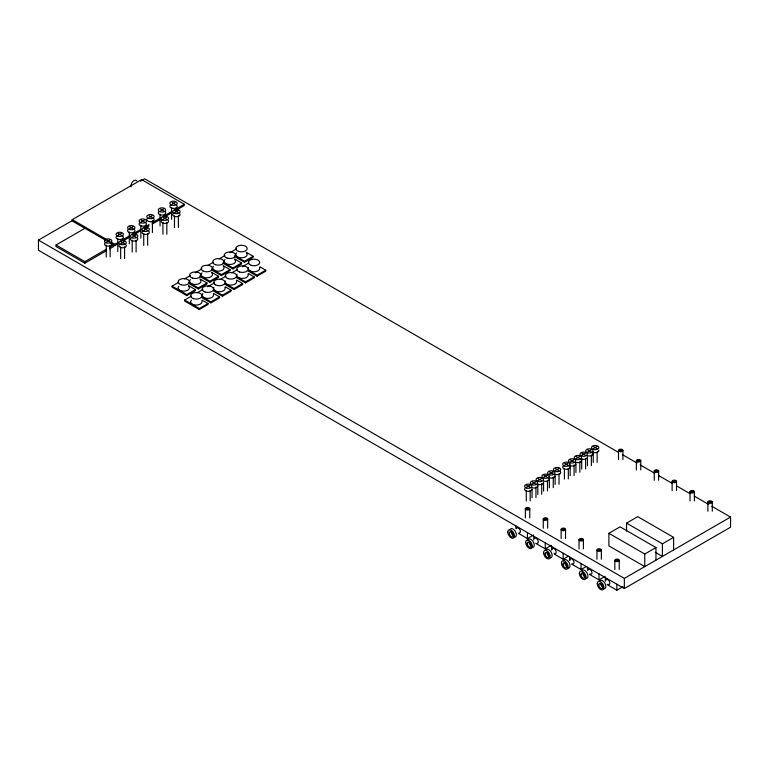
<?xml version="1.0" encoding="UTF-8"?>
<svg xmlns="http://www.w3.org/2000/svg" width="769" height="769" viewBox="0 0 769 769"><rect width="100%" height="100%" fill="white"/><g stroke="black" fill="none" stroke-linecap="round" stroke-linejoin="round"><path stroke-width="1.15" d="M105.776 240.341L72.238 220.982L72.238 219.646L141.592 179.61L184.262 204.246L184.262 205.583L175.986 210.36M711.854 506.281L730.55 517.076L730.55 527.217L624.351 588.535L38.45 250.261L38.45 240.111L72.478 220.472M140.525 181.186L144.649 178.802L618.353 452.297M106.497 250.675L84.869 263.161L56.041 246.522L56.041 244.984L84.869 228.335M106.41 242.043L109.871 240.043M117.945 235.381L121.406 233.392M129.48 228.729L132.941 226.73M141.015 222.068L144.476 220.069M149.09 217.406L151.974 215.743M160.625 210.744L163.509 209.081M172.15 204.093L175.034 202.42M56.041 244.984L84.869 261.633L106.497 249.146M109.583 247.368L113.706 244.984L113.706 246.522L109.583 248.896M110.851 241.937L114.917 244.282L118.022 242.495M121.127 240.697L129.403 235.92M132.508 234.132L140.794 229.345M143.899 227.557L149.071 224.567M152.175 222.779L160.452 217.992M163.566 216.204L171.843 211.417M174.948 209.629L184.262 204.246M110.611 243.206L114.917 245.619L118.022 243.831M123.194 240.841L129.403 237.256M134.585 234.266L140.794 230.681M144.928 228.287L149.071 225.903M152.175 224.106L160.452 219.328M165.633 216.339L171.843 212.753M120.887 243.677L124.405 241.649M132.422 237.015L135.94 234.987M143.957 230.354L147.475 228.326M163.105 219.3L166.556 217.31M174.63 212.648L178.091 210.648M188.559 285.645L195.422 289.605L195.422 290.605L186.771 295.604L172.073 287.116L172.073 286.116L178.802 282.233M184.56 278.897L190.328 275.571M195.172 272.774L201.901 268.89M207.659 265.565L213.426 262.239M219.184 258.913L224.952 255.577M229.796 252.78L236.525 248.896M172.073 286.116L186.771 294.604L195.422 289.605M188.501 282.281L198.306 287.942L206.957 282.954L206.957 283.953L198.306 288.942L188.501 283.28M200.075 275.6L209.879 281.262L218.531 276.273L218.531 277.273L209.879 282.261L200.075 276.6M211.6 268.958L221.395 274.61L230.046 269.621L230.046 270.621L221.395 275.61L211.6 269.948M223.125 262.296L232.93 267.958L241.581 262.96L241.581 263.959L232.93 268.958L223.125 263.296M234.699 255.616L244.504 261.277L253.155 256.279L253.155 257.279L244.504 262.277L234.699 256.615M202.112 300.131L207.995 303.524L207.995 304.524L199.344 309.523L184.637 301.025L184.637 300.035L191.366 296.142M197.133 292.816L202.901 289.49M207.736 286.693L214.464 282.809M220.222 279.483L225.99 276.158M231.757 272.822L237.525 269.496M242.36 266.708L249.089 262.825M184.637 300.035L199.344 308.523L207.995 303.524M202.055 296.767L210.879 301.861L219.53 296.863L219.53 297.863L210.879 302.861L202.055 297.766M213.619 290.096L222.443 295.19L231.094 290.192L231.094 291.191L222.443 296.19L213.619 291.095M225.144 283.434L233.968 288.529L242.62 283.54L242.62 284.54L233.968 289.529L225.144 284.434M236.679 276.773L245.503 281.867L254.154 276.878L254.154 277.878L245.503 282.867L236.679 277.772M248.243 270.102L257.067 275.196L265.718 270.207L265.718 271.197L257.067 276.196L248.243 271.101M526.429 487.267L530.12 485.133M532.196 483.932L535.887 481.798M537.964 480.606L541.655 478.472M543.731 477.27L547.422 475.146M549.499 473.944L553.19 471.81M555.266 470.618L558.957 468.484M564.677 465.178L568.022 463.246M570.444 461.852L573.789 459.92M576.212 458.516L579.557 456.584M581.979 455.19L585.324 453.258M587.747 451.864L591.092 449.932M593.514 448.529L596.859 446.597M620.025 450.836L621.275 450.105M527.005 509.068L528.265 508.338M637.895 461.16L639.154 460.429M544.885 519.383L546.144 518.662M518.767 533.561L527.419 538.56L533.571 535.003M655.774 471.474L657.034 470.753M562.764 529.706L564.023 528.985M535.685 543.327L545.288 548.874L551.44 545.327M673.654 481.798L674.913 481.077M580.643 540.03L581.893 539.3M554.516 554.209L563.168 559.198L568.291 556.237M608.894 533.302L644.768 554.016L644.768 566.599L608.894 545.894L608.894 533.302L620.083 526.842L655.957 547.557L655.957 560.14M626.543 531.129L626.543 523.122L637.732 516.662L673.596 537.368L673.596 549.95M691.533 492.122L692.782 491.391M598.58 550.383L599.83 549.662M571.434 563.975L581.047 569.521L586.17 566.561M709.403 502.436L710.662 501.715M616.45 560.707L617.709 559.976M589.371 574.328L598.984 579.874L605.136 576.327M644.768 554.016L655.957 547.557M626.543 523.122L662.407 543.827L673.596 537.368M38.45 240.111L624.351 578.384L730.55 517.076M607.25 584.651L616.853 590.198L623.005 586.641M620.006 450.038L621.448 450.874M637.886 460.362L639.327 461.198M655.765 470.686L657.207 471.512M673.644 481.01L675.086 481.836M691.514 491.324L692.956 492.16M709.393 501.648L710.835 502.484M622.515 454.7L637.059 463.092M640.173 464.889L654.717 473.291M658.87 475.684L672.375 483.49M676.528 485.883L690.033 493.679M694.186 496.082L708.73 504.474M172.15 202.487L175.149 204.218M593.341 446.501L597.148 448.702M174.688 210.61L178.091 212.58M246.291 252.319L253.155 256.279M587.574 449.827L591.38 452.028M160.625 209.149L163.624 210.879M259.835 266.805L265.718 270.207M581.806 453.162L585.613 455.354M163.163 217.271L166.556 219.242M234.718 258.999L241.581 262.96M576.039 456.488L579.845 458.689M149.09 215.81L152.089 217.54M248.272 273.485L254.154 276.878M570.271 459.814L574.078 462.015M223.183 265.661L230.046 269.621M564.504 463.149L568.31 465.341M141.188 220.107L144.418 221.972M236.737 280.137L242.62 283.54M144.014 228.393L147.475 230.392M555.458 468.638L558.813 470.58M211.667 272.313L218.531 276.273M129.653 226.759L132.883 228.624M549.691 471.974L553.046 473.906M225.211 286.799L231.094 290.192M132.479 235.054L135.94 237.054M543.923 475.3L547.278 477.232M200.094 278.984L206.957 282.954M118.118 233.42L121.348 235.285M538.156 478.626L541.511 480.567M213.647 293.47L219.53 296.863M120.944 241.716L124.405 243.706M655.236 552.267L662.407 556.41L662.407 543.827M532.388 481.961L535.743 483.893M72.238 219.646L106.785 239.592M106.583 240.082L109.813 241.947M526.621 485.287L529.976 487.219M526.842 508.299L528.274 509.136M544.712 518.623L546.153 519.45M562.591 528.937L564.033 529.774M580.47 539.261L581.912 540.098M598.407 549.614L599.849 550.45M616.277 559.938L617.718 560.774M712.286 502.013L712.286 511.212M707.884 502.08L707.884 511.279M694.407 491.689L694.407 500.898M690.004 491.756L690.004 500.965M676.537 481.375L676.537 490.574M672.135 481.442L672.135 490.641M658.658 471.051L658.658 480.25M654.256 471.118L654.256 480.317M640.779 460.727L640.779 469.926M636.376 460.794L636.376 470.003M624.351 578.384L624.351 588.535M622.9 450.403L622.9 459.612M619.228 560.332L619.228 569.541M618.497 450.48L618.497 459.679M616.853 584.2L616.853 590.198M614.825 560.409L614.825 569.608M605.328 577.548L605.328 581.143M601.358 550.018L601.358 559.217M598.984 573.885L598.984 579.874M597.138 451.663L597.138 462.284M596.955 550.085L596.955 559.284M593.235 451.816L593.235 462.438M591.371 454.988L591.371 465.61M587.468 457.507L587.468 465.764M587.449 567.224L587.449 569.618M585.603 458.324L585.603 468.936M583.421 539.665L583.421 548.864M581.7 458.478L581.7 469.1M581.047 563.523L581.047 569.521M579.836 461.65L579.836 472.272M579.019 539.732L579.019 548.931M575.933 464.168L575.933 472.426M574.078 464.976L574.078 475.598M570.165 465.139L570.165 475.761M569.512 556.871L569.512 560.466M568.31 468.311L568.31 478.933M565.542 529.341L565.542 538.54M564.398 468.465L564.398 479.087M563.168 553.209L563.168 559.198M561.139 529.408L561.139 538.608M559.025 473.675L559.025 484.287M555.112 476.184L555.112 484.451M553.257 477.001L553.257 487.623M551.633 546.548L551.633 550.143M549.354 477.155L549.354 487.777M547.663 519.017L547.663 528.216M547.49 480.327L547.49 490.949M545.288 542.885L545.288 548.874M543.587 482.845L543.587 491.103M543.26 519.085L543.26 528.293M541.722 483.663L541.722 494.275M537.819 483.816L537.819 494.438M535.955 486.988L535.955 497.61M533.763 536.224L533.763 539.819M532.052 489.507L532.052 497.764M530.187 490.314L530.187 500.936M529.783 508.694L529.783 517.902M527.419 532.561L527.419 538.56M526.284 490.478L526.284 501.09M525.39 508.77L525.39 517.97M515.884 525.909L515.884 528.303M257.067 275.196L257.067 276.196M245.503 281.867L245.503 282.867M244.504 261.277L244.504 262.277M233.968 288.529L233.968 289.529M232.93 267.958L232.93 268.958M222.443 295.19L222.443 296.19M221.395 274.61L221.395 275.61M210.879 301.861L210.879 302.861M209.879 281.262L209.879 282.261M199.344 308.523L199.344 309.523M198.306 287.942L198.306 288.942M186.771 294.604L186.771 295.604M178.37 215.714L178.37 227.509M174.467 215.868L174.467 227.662M171.583 207.543L171.583 219.348M166.844 222.366L166.844 234.17M162.932 222.529L162.932 234.324M160.048 214.205L160.048 225.999M152.425 220.703L152.425 232.507M147.638 233.459L147.638 245.253M143.736 233.613L143.736 245.417M140.852 225.288L140.852 238.265M136.103 240.12L136.103 251.915M132.201 240.274L132.201 252.069M129.317 231.95L129.317 243.744M124.568 246.772L124.568 258.576M120.666 246.936L120.666 258.73M117.782 238.611L117.782 251.588M114.917 244.282L114.917 245.619M110.15 245.109L110.15 256.904M106.247 245.263L106.247 257.067M84.869 261.633L84.869 263.161M176.284 204.881A3.672 2.115 0 0 1 176.197 207.745A3.672 2.115 0 0 1 171.256 207.947A3.672 2.115 0 0 1 170.478 205.121M125.905 244.725A3.672 2.115 0 0 1 122.396 247.791A3.672 2.115 0 0 1 119.56 244.504M153.223 218.204A3.672 2.115 0 0 1 153.137 221.059A3.672 2.115 0 0 1 148.186 221.261A3.672 2.115 0 0 1 147.408 218.434M164.749 211.542A3.672 2.115 0 0 1 164.662 214.407A3.672 2.115 0 0 1 159.721 214.599A3.672 2.115 0 0 1 158.943 211.773M168.171 220.328A3.672 2.115 0 0 1 164.662 223.385A3.672 2.115 0 0 1 161.826 220.097M137.44 238.073A3.672 2.115 0 0 1 133.931 241.13A3.672 2.115 0 0 1 131.095 237.842M179.706 213.667A3.672 2.115 0 0 1 176.197 216.723A3.672 2.115 0 0 1 173.361 213.436M110.947 242.6A3.672 2.115 0 0 1 110.861 245.465A3.672 2.115 0 0 1 105.92 245.667A3.672 2.115 0 0 1 105.142 242.841M122.482 235.948A3.672 2.115 0 0 1 122.396 238.813A3.672 2.115 0 0 1 117.446 239.005A3.672 2.115 0 0 1 116.677 236.179M134.017 229.287A3.672 2.115 0 0 1 133.931 232.151A3.672 2.115 0 0 1 128.981 232.353A3.672 2.115 0 0 1 128.212 229.518M145.552 222.626A3.672 2.115 0 0 1 145.466 225.49A3.672 2.115 0 0 1 140.516 225.692A3.672 2.115 0 0 1 139.737 222.866M148.965 231.411A3.672 2.115 0 0 1 145.456 234.468A3.672 2.115 0 0 1 142.621 231.19M560.351 471.628A3.672 2.115 0 0 1 559.505 474.156A3.672 2.115 0 0 1 555.045 474.338M553.593 471.897A3.672 2.115 0 0 1 554.007 471.397M554.901 475.473A3.672 2.115 0 0 1 552.94 477.799A3.672 2.115 0 0 1 548.557 477.299M548.816 478.28A3.672 2.115 0 0 1 547.97 480.817A3.672 2.115 0 0 1 543.51 480.99M543.366 482.134A3.672 2.115 0 0 1 541.405 484.451A3.672 2.115 0 0 1 537.022 483.961M537.291 484.941A3.672 2.115 0 0 1 536.435 487.479A3.672 2.115 0 0 1 531.975 487.652M569.637 466.264A3.672 2.115 0 0 1 566.128 469.321A3.672 2.115 0 0 1 563.293 466.043M575.721 463.457A3.672 2.115 0 0 1 573.761 465.774A3.672 2.115 0 0 1 569.368 465.283M581.172 459.602A3.672 2.115 0 0 1 580.316 462.14A3.672 2.115 0 0 1 575.866 462.313M587.247 456.796A3.672 2.115 0 0 1 585.296 459.112A3.672 2.115 0 0 1 580.903 458.622M592.707 452.951A3.672 2.115 0 0 1 591.851 455.479A3.672 2.115 0 0 1 587.391 455.661M605.857 580.249A2.855 1.644 60 0 1 608.164 579.884A2.855 1.644 60 0 1 609.817 583.344A2.855 1.644 60 0 1 607.808 584.305M603.261 587.458A2.855 1.644 60 0 1 600.781 583.181M599.262 581.672A4.729 2.73 60 0 1 604.857 583.171A4.729 2.73 60 0 1 603.357 588.775M587.91 570.492A2.855 1.644 60 0 1 589.929 569.329A2.855 1.644 60 0 1 591.947 572.818A2.855 1.644 60 0 1 589.929 573.982M585.382 577.135A2.855 1.644 60 0 1 583.258 575.077A2.855 1.644 60 0 1 583.113 572.415M581.72 570.617A4.729 2.73 60 0 1 586.978 572.857A4.729 2.73 60 0 1 586.286 578.528M569.983 560.14A2.855 1.644 60 0 1 571.819 558.88A2.855 1.644 60 0 1 573.982 562.043A2.855 1.644 60 0 1 572.521 563.85M566.926 566.561A2.855 1.644 60 0 1 564.975 562.504M563.456 560.995A4.729 2.73 60 0 1 569.05 562.495A4.729 2.73 60 0 1 567.551 568.099M552.171 549.249A2.855 1.644 60 0 1 554.468 548.883A2.855 1.644 60 0 1 556.131 552.344A2.855 1.644 60 0 1 554.122 553.315M549.566 556.458A2.855 1.644 60 0 1 547.095 552.18M545.913 549.941A4.729 2.73 60 0 1 551.171 552.18A4.729 2.73 60 0 1 550.479 557.852M534.493 538.483A2.855 1.644 60 0 1 537.675 539.838A2.855 1.644 60 0 1 537.252 543.26M531.696 546.144A2.855 1.644 60 0 1 529.216 541.857M527.697 540.357A4.729 2.73 60 0 1 533.292 541.857A4.729 2.73 60 0 1 531.792 547.451M516.422 528.611A2.855 1.644 60 0 1 519.796 529.514A2.855 1.644 60 0 1 518.892 532.888M514.298 535.868A2.855 1.644 60 0 1 512.067 534.407A2.855 1.644 60 0 1 511.347 531.542M509.818 530.033A4.729 2.73 60 0 1 515.413 531.533A4.729 2.73 60 0 1 513.913 537.127M531.831 488.796A3.672 2.115 0 0 1 528.015 491.333A3.672 2.115 0 0 1 524.756 488.546M598.782 450.144A3.672 2.115 0 0 1 596.821 452.46A3.672 2.115 0 0 1 592.438 451.97M211.792 272.87A5.71 3.297 0 0 1 206.851 277.82A5.71 3.297 0 0 1 201.911 272.87M236.458 280.935A5.71 3.297 0 0 1 232.421 284.972A5.71 3.297 0 0 1 225.432 282.646M225.23 281.79A5.71 3.297 0 0 1 225.432 280.935M131.018 186.857A4.403 2.547 -60 0 1 132.835 181.561A4.403 2.547 -60 0 1 136.728 180.84M201.834 300.929A5.71 3.297 0 0 1 195.576 305.043A5.71 3.297 0 0 1 191.375 300.131M224.923 287.596A5.71 3.297 0 0 1 220.895 291.624A5.71 3.297 0 0 1 213.897 289.298M213.705 288.442A5.71 3.297 0 0 1 213.897 287.596M247.993 274.273A5.71 3.297 0 0 1 242.475 278.426A5.71 3.297 0 0 1 236.967 274.273M234.853 259.566A5.71 3.297 0 0 1 229.902 264.507A5.71 3.297 0 0 1 224.961 259.566M223.318 266.228A5.71 3.297 0 0 1 218.367 271.169A5.71 3.297 0 0 1 213.426 266.228M259.547 267.602A5.71 3.297 0 0 1 255.519 271.64A5.71 3.297 0 0 1 248.522 269.304M248.329 268.458A5.71 3.297 0 0 1 248.522 267.602M188.693 286.212A5.71 3.297 0 0 1 183.753 291.153A5.71 3.297 0 0 1 178.802 286.212M213.369 294.267A5.71 3.297 0 0 1 207.111 298.391A5.71 3.297 0 0 1 202.91 293.47M200.228 279.551A5.71 3.297 0 0 1 195.278 284.501A5.71 3.297 0 0 1 190.337 279.551M246.416 252.886A5.71 3.297 0 0 1 241.476 257.826A5.71 3.297 0 0 1 236.535 252.886M171.516 205.054A3.672 2.115 0 0 0 177.197 203.42A3.672 2.115 0 0 0 171.9 201.391A3.672 2.115 0 0 0 171.516 205.054M120.589 244.446A3.672 2.115 0 0 0 126.279 242.802A3.672 2.115 0 0 0 120.983 240.784A3.672 2.115 0 0 0 120.589 244.446M148.446 218.377A3.672 2.115 0 0 0 154.136 216.733A3.672 2.115 0 0 0 148.83 214.714A3.672 2.115 0 0 0 148.446 218.377M159.981 211.715A3.672 2.115 0 0 0 165.671 210.081A3.672 2.115 0 0 0 160.365 208.053A3.672 2.115 0 0 0 159.981 211.715M162.865 220.04A3.672 2.115 0 0 0 168.555 218.406A3.672 2.115 0 0 0 163.249 216.377A3.672 2.115 0 0 0 162.865 220.04M132.124 237.784A3.672 2.115 0 0 0 137.814 236.15A3.672 2.115 0 0 0 132.518 234.122A3.672 2.115 0 0 0 132.124 237.784M174.4 213.378A3.672 2.115 0 0 0 180.081 211.744A3.672 2.115 0 0 0 174.784 209.716A3.672 2.115 0 0 0 174.4 213.378M106.17 242.783A3.672 2.115 0 0 0 111.861 241.139A3.672 2.115 0 0 0 106.564 239.111A3.672 2.115 0 0 0 106.17 242.783M117.705 236.121A3.672 2.115 0 0 0 123.396 234.487A3.672 2.115 0 0 0 118.099 232.459A3.672 2.115 0 0 0 117.705 236.121M129.24 229.46A3.672 2.115 0 0 0 134.931 227.826A3.672 2.115 0 0 0 129.634 225.798A3.672 2.115 0 0 0 129.24 229.46M140.775 222.799A3.672 2.115 0 0 0 146.466 221.164A3.672 2.115 0 0 0 141.16 219.136A3.672 2.115 0 0 0 140.775 222.799M143.659 231.123A3.672 2.115 0 0 0 149.349 229.489A3.672 2.115 0 0 0 144.043 227.461A3.672 2.115 0 0 0 143.659 231.123M555.045 471.339A3.672 2.115 0 0 0 560.736 469.705A3.672 2.115 0 0 0 555.429 467.677A3.672 2.115 0 0 0 555.045 471.339M549.277 474.665A3.672 2.115 0 0 0 554.968 473.031A3.672 2.115 0 0 0 549.662 471.003A3.672 2.115 0 0 0 549.277 474.665M543.51 478.001A3.672 2.115 0 0 0 549.201 476.357A3.672 2.115 0 0 0 543.894 474.338A3.672 2.115 0 0 0 543.51 478.001M537.742 481.327A3.672 2.115 0 0 0 543.433 479.693A3.672 2.115 0 0 0 538.127 477.664A3.672 2.115 0 0 0 537.742 481.327M531.975 484.653A3.672 2.115 0 0 0 537.666 483.019A3.672 2.115 0 0 0 532.369 480.99A3.672 2.115 0 0 0 531.975 484.653M564.331 465.976A3.672 2.115 0 0 0 570.021 464.341A3.672 2.115 0 0 0 564.715 462.313A3.672 2.115 0 0 0 564.331 465.976M570.098 462.65A3.672 2.115 0 0 0 575.779 461.016A3.672 2.115 0 0 0 570.483 458.987A3.672 2.115 0 0 0 570.098 462.65M575.866 459.324A3.672 2.115 0 0 0 581.547 457.68A3.672 2.115 0 0 0 576.25 455.661A3.672 2.115 0 0 0 575.866 459.324M581.624 455.988A3.672 2.115 0 0 0 587.314 454.354A3.672 2.115 0 0 0 582.018 452.326A3.672 2.115 0 0 0 581.624 455.988M587.391 452.662A3.672 2.115 0 0 0 593.082 451.028A3.672 2.115 0 0 0 587.785 449A3.672 2.115 0 0 0 587.391 452.662M619.189 451.365A2.201 1.269 0 0 0 622.842 450.74A2.201 1.269 0 0 0 620.074 449.221A2.201 1.269 0 0 0 619.189 451.365M637.068 461.688A2.201 1.269 0 0 0 640.721 461.054A2.201 1.269 0 0 0 637.953 459.545A2.201 1.269 0 0 0 637.068 461.688M615.517 561.293A2.201 1.269 0 0 0 619.17 560.668A2.201 1.269 0 0 0 616.402 559.15A2.201 1.269 0 0 0 615.517 561.293M597.244 583.709A4.729 2.73 60 0 0 602.262 589.948A4.729 2.73 60 0 0 602.262 583.258A4.729 2.73 60 0 0 597.244 583.709M598.811 584.844A2.855 1.644 60 0 0 601.839 588.602A2.855 1.644 60 0 0 601.839 584.565A2.855 1.644 60 0 0 598.811 584.844M597.638 550.969A2.201 1.269 0 0 0 601.291 550.344A2.201 1.269 0 0 0 598.522 548.835A2.201 1.269 0 0 0 597.638 550.969M579.365 573.386A4.729 2.73 60 0 0 584.382 579.624A4.729 2.73 60 0 0 584.382 572.934A4.729 2.73 60 0 0 579.365 573.386M580.941 574.52A2.855 1.644 60 0 0 583.959 578.288A2.855 1.644 60 0 0 583.959 574.251A2.855 1.644 60 0 0 580.941 574.52M579.701 540.617A2.201 1.269 0 0 0 583.363 539.992A2.201 1.269 0 0 0 580.595 538.473A2.201 1.269 0 0 0 579.701 540.617M561.437 563.033A4.729 2.73 60 0 0 566.455 569.271A4.729 2.73 60 0 0 566.455 562.581A4.729 2.73 60 0 0 561.437 563.033M563.004 564.167A2.855 1.644 60 0 0 566.032 567.926A2.855 1.644 60 0 0 566.032 563.898A2.855 1.644 60 0 0 563.004 564.167M561.822 530.293A2.201 1.269 0 0 0 565.484 529.668A2.201 1.269 0 0 0 562.716 528.159A2.201 1.269 0 0 0 561.822 530.293M543.558 552.709A4.729 2.73 60 0 0 548.576 558.948A4.729 2.73 60 0 0 548.576 552.267A4.729 2.73 60 0 0 543.558 552.709M545.125 553.843A2.855 1.644 60 0 0 548.153 557.612A2.855 1.644 60 0 0 548.153 553.574A2.855 1.644 60 0 0 545.125 553.843M543.952 519.979A2.201 1.269 0 0 0 547.605 519.344A2.201 1.269 0 0 0 544.837 517.835A2.201 1.269 0 0 0 543.952 519.979M525.679 542.385A4.729 2.73 60 0 0 530.697 548.633A4.729 2.73 60 0 0 530.697 541.943A4.729 2.73 60 0 0 525.679 542.385M527.246 543.52A2.855 1.644 60 0 0 530.274 547.288A2.855 1.644 60 0 0 530.274 543.25A2.855 1.644 60 0 0 527.246 543.52M526.073 509.655A2.201 1.269 0 0 0 529.726 509.03A2.201 1.269 0 0 0 526.957 507.511A2.201 1.269 0 0 0 526.073 509.655M507.8 532.071A4.729 2.73 60 0 0 512.817 538.31A4.729 2.73 60 0 0 512.817 531.619A4.729 2.73 60 0 0 507.8 532.071M509.366 533.196A2.855 1.644 60 0 0 512.394 536.964A2.855 1.644 60 0 0 512.394 532.927A2.855 1.644 60 0 0 509.366 533.196M708.576 502.974A2.201 1.269 0 0 0 712.229 502.34A2.201 1.269 0 0 0 709.46 500.83A2.201 1.269 0 0 0 708.576 502.974M690.697 492.65A2.201 1.269 0 0 0 694.349 492.025A2.201 1.269 0 0 0 691.581 490.507A2.201 1.269 0 0 0 690.697 492.65M672.817 482.326A2.201 1.269 0 0 0 676.47 481.702A2.201 1.269 0 0 0 673.702 480.183A2.201 1.269 0 0 0 672.817 482.326M654.938 472.003A2.201 1.269 0 0 0 658.6 471.378A2.201 1.269 0 0 0 655.832 469.869A2.201 1.269 0 0 0 654.938 472.003M526.207 487.988A3.672 2.115 0 0 0 531.898 486.354A3.672 2.115 0 0 0 526.602 484.326A3.672 2.115 0 0 0 526.207 487.988M593.159 449.336A3.672 2.115 0 0 0 598.849 447.693A3.672 2.115 0 0 0 593.553 445.664A3.672 2.115 0 0 0 593.159 449.336M202.814 270.861A5.71 3.297 0 0 0 212.369 269.381A5.71 3.297 0 0 0 205.371 265.343A5.71 3.297 0 0 0 202.814 270.861M228.085 278.647A5.71 3.297 0 0 0 236.65 275.792A5.71 3.297 0 0 0 228.085 272.937A5.71 3.297 0 0 0 228.085 278.647M193.461 298.641A5.71 3.297 0 0 0 202.026 295.786A5.71 3.297 0 0 0 193.461 292.931A5.71 3.297 0 0 0 193.461 298.641M215.378 284.78A5.71 3.297 0 0 0 224.923 283.309A5.71 3.297 0 0 0 217.935 279.272A5.71 3.297 0 0 0 215.378 284.78M239.62 271.995A5.71 3.297 0 0 0 248.185 269.14A5.71 3.297 0 0 0 239.62 266.285A5.71 3.297 0 0 0 239.62 271.995M227.047 258.076A5.71 3.297 0 0 0 235.612 255.221A5.71 3.297 0 0 0 227.047 252.367A5.71 3.297 0 0 0 227.047 258.076M215.522 264.728A5.71 3.297 0 0 0 224.077 261.883A5.71 3.297 0 0 0 215.522 259.028A5.71 3.297 0 0 0 215.522 264.728M251.184 265.315A5.71 3.297 0 0 0 259.749 262.46A5.71 3.297 0 0 0 251.184 259.605A5.71 3.297 0 0 0 251.184 265.315M180.898 284.722A5.71 3.297 0 0 0 189.453 281.867A5.71 3.297 0 0 0 180.898 279.012A5.71 3.297 0 0 0 180.898 284.722M204.996 291.98A5.71 3.297 0 0 0 213.561 289.125A5.71 3.297 0 0 0 204.996 286.27A5.71 3.297 0 0 0 204.996 291.98M192.423 278.061A5.71 3.297 0 0 0 200.988 275.206A5.71 3.297 0 0 0 192.423 272.351A5.71 3.297 0 0 0 192.423 278.061M238.621 251.396A5.71 3.297 0 0 0 247.185 248.541A5.71 3.297 0 0 0 238.621 245.686A5.71 3.297 0 0 0 238.621 251.396"/></g></svg>
